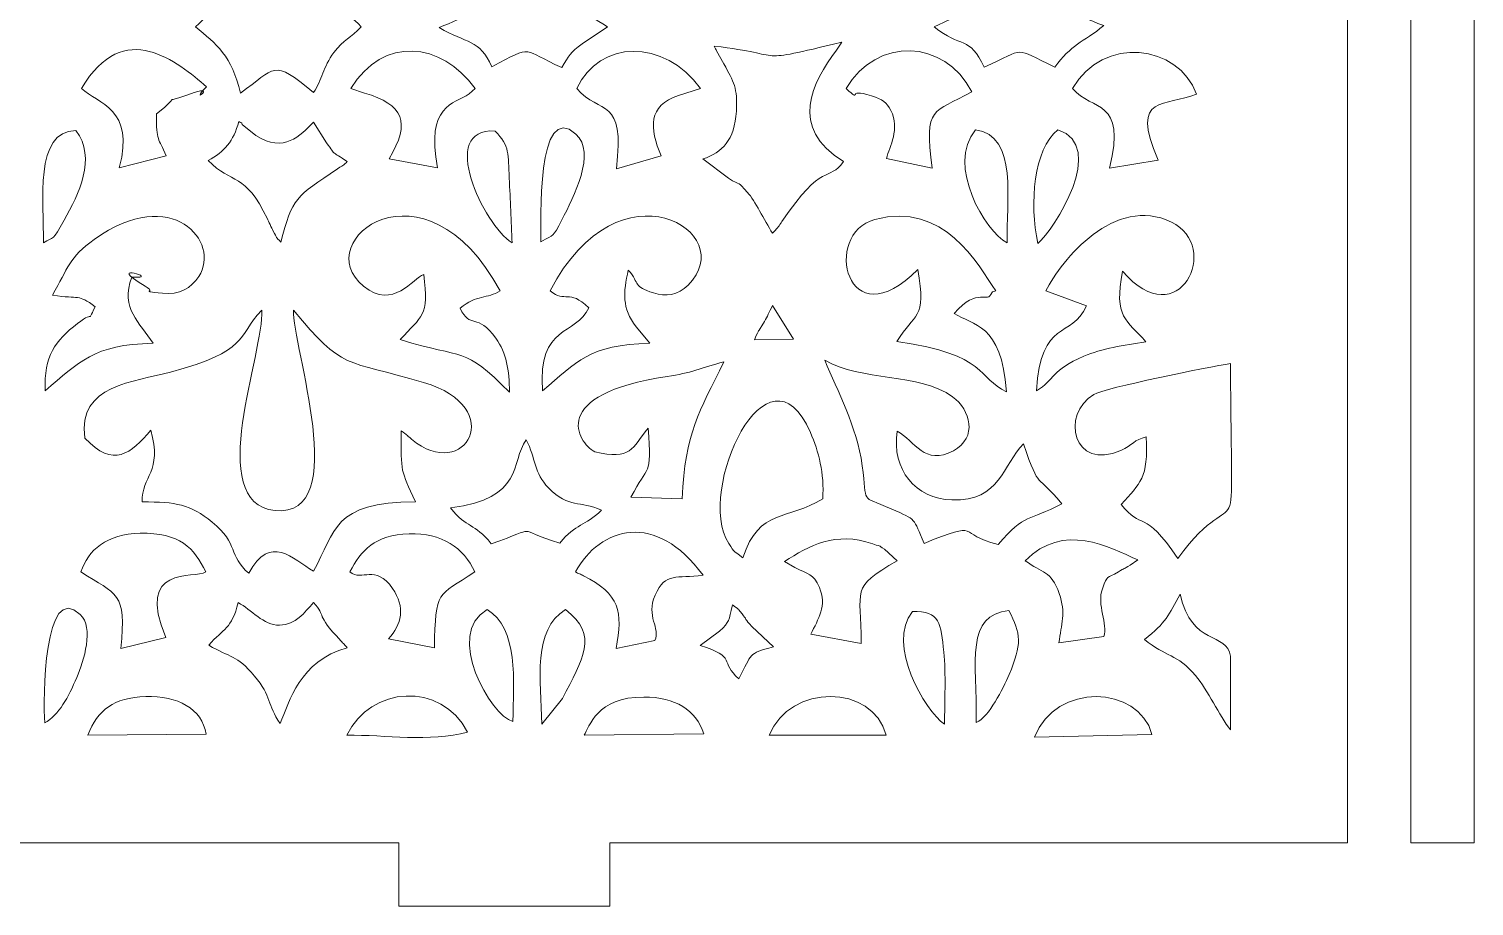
# Model space of a CAD drawing. Header units: millimetres. Extents: x -160 to 119, y -234 to 109.
# Drawn here: x -91.5 to -23, y -80.4 to -38.8 of the extents above; entities that cross this region are included whole.
import ezdxf

# ---------------------------------------------------------------- set-up
doc = ezdxf.new("R2010")
doc.units = ezdxf.units.MM
doc.header["$MEASUREMENT"] = 0
doc.layers.add('layer 1', color=7, linetype='Continuous')

msp = doc.modelspace()

# ---------------------------------------------------------------- linework, layer by layer
at = {"layer": 'layer 1', "color": 250, "lineweight": 20}
msp.add_open_spline([(-159.9592, 12.5532), (-159.9592, 12.5532), (-22.9592, 12.5532), (-22.9592, 12.5532), (-22.9592, 12.5532), (-22.9592, 12.5532), (-22.9592, -77.4468), (-22.9592, -77.4468), (-22.9592, -77.4468), (-22.9592, -77.4468), (-25.9592, -77.4468), (-25.9592, -77.4468), (-25.9592, -77.4468), (-25.9592, -77.4468), (-25.9592, -32.5468), (-25.9592, -32.5468), (-25.9592, -32.5468), (-25.9592, -32.5468), (-28.9592, -32.5468), (-28.9592, -32.5468), (-28.9592, -32.5468), (-28.9592, -32.5468), (-28.9592, -77.4468), (-28.9592, -77.4468), (-28.9592, -77.4468), (-28.9592, -77.4468), (-63.9592, -77.4468), (-63.9592, -77.4468), (-63.9592, -77.4468), (-63.9592, -77.4468), (-63.9592, -80.4468), (-63.9592, -80.4468), (-63.9592, -80.4468), (-63.9592, -80.4468), (-73.9592, -80.4468), (-73.9592, -80.4468), (-73.9592, -80.4468), (-73.9592, -80.4468), (-73.9592, -77.4468), (-73.9592, -77.4468), (-73.9592, -77.4468), (-73.9592, -77.4468), (-108.9592, -77.4468), (-108.9592, -77.4468), (-108.9592, -77.4468), (-108.9592, -77.4468), (-108.9592, -80.4468), (-108.9592, -80.4468), (-108.9592, -80.4468), (-108.9592, -80.4468), (-118.9592, -80.4468), (-118.9592, -80.4468), (-118.9592, -80.4468), (-118.9592, -80.4468), (-118.9592, -77.4468), (-118.9592, -77.4468), (-118.9592, -77.4468), (-118.9592, -77.4468), (-153.9592, -77.4468), (-153.9592, -77.4468), (-153.9592, -77.4468), (-153.9592, -77.4468), (-153.9592, -32.5468), (-153.9592, -32.5468), (-153.9592, -32.5468), (-153.9592, -32.5468), (-156.9592, -32.5468), (-156.9592, -32.5468), (-156.9592, -32.5468), (-156.9592, -32.5468), (-156.9592, -77.4468), (-156.9592, -77.4468), (-156.9592, -77.4468), (-156.9592, -77.4468), (-159.9592, -77.4468), (-159.9592, -77.4468), (-159.9592, -77.4468), (-159.9592, -77.4468), (-159.9592, 12.5532), (-159.9592, 12.5532)], degree=3, knots=[0, 0, 0, 0, 0.047619, 0.047619, 0.047619, 0.047619, 0.0952381, 0.0952381, 0.0952381, 0.0952381, 0.1428571, 0.1428571, 0.1428571, 0.1428571, 0.1904762, 0.1904762, 0.1904762, 0.1904762, 0.2380952, 0.2380952, 0.2380952, 0.2380952, 0.2857143, 0.2857143, 0.2857143, 0.2857143, 0.3333333, 0.3333333, 0.3333333, 0.3333333, 0.3809524, 0.3809524, 0.3809524, 0.3809524, 0.4285714, 0.4285714, 0.4285714, 0.4285714, 0.4761905, 0.4761905, 0.4761905, 0.4761905, 0.5238095, 0.5238095, 0.5238095, 0.5238095, 0.5714286, 0.5714286, 0.5714286, 0.5714286, 0.6190476, 0.6190476, 0.6190476, 0.6190476, 0.6666667, 0.6666667, 0.6666667, 0.6666667, 0.7142857, 0.7142857, 0.7142857, 0.7142857, 0.7619048, 0.7619048, 0.7619048, 0.7619048, 0.8095238, 0.8095238, 0.8095238, 0.8095238, 0.8571429, 0.8571429, 0.8571429, 0.8571429, 0.9047619, 0.9047619, 0.9047619, 0.9047619, 1, 1, 1, 1], dxfattribs=at)
at = {"layer": 'layer 1', "color": 7, "lineweight": 9}
for points, knots in [([(-83.6102, -38.7143), (-82.6214, -39.5377), (-81.8733, -40.1057), (-81.477, -41.8639), (-81.477, -41.8639), (-79.7961, -40.6815), (-79.9761, -40.1956), (-78.0095, -41.8292), (-78.0095, -41.8292), (-77.6117, -41.2559), (-77.5579, -40.6184), (-77.0479, -39.9455), (-77.0479, -39.9455), (-76.5506, -39.2894), (-76.2614, -39.2659), (-75.7489, -38.7143), (-75.7489, -38.7143), (-76.5854, -37.8293), (-76.4044, -38.5404), (-77.1617, -37.3288), (-77.1617, -37.3288), (-77.4973, -36.792), (-77.6986, -36.1686), (-78.0095, -35.6376), (-78.0095, -35.6376), (-79.9546, -36.9995), (-79.4518, -36.962), (-81.5678, -35.661), (-81.5678, -35.661), (-81.8138, -37.2468), (-82.7113, -37.863), (-83.6102, -38.7143)], [0, 0, 0, 0, 0.1111111, 0.1111111, 0.1111111, 0.1111111, 0.2222222, 0.2222222, 0.2222222, 0.2222222, 0.3333333, 0.3333333, 0.3333333, 0.3333333, 0.4444444, 0.4444444, 0.4444444, 0.4444444, 0.5555556, 0.5555556, 0.5555556, 0.5555556, 0.6666667, 0.6666667, 0.6666667, 0.6666667, 0.7777778, 0.7777778, 0.7777778, 0.7777778, 1, 1, 1, 1]), ([(-69.5519, -40.6174), (-67.5364, -39.5297), (-68.1395, -39.8131), (-66.2329, -40.6535), (-66.2329, -40.6535), (-65.8876, -40.0684), (-65.8507, -39.9624), (-65.2651, -39.523), (-65.2651, -39.523), (-65.2651, -39.523), (-64.0727, -38.7143), (-64.0727, -38.7143), (-64.0727, -38.7143), (-65.2356, -37.949), (-65.6798, -38.015), (-66.3959, -36.9223), (-66.3959, -36.9223), (-67.5533, -37.6575), (-68.1041, -38.2858), (-69.468, -36.9403), (-69.468, -36.9403), (-70.0818, -37.9002), (-70.7901, -38.2487), (-72.0564, -38.7591), (-72.0564, -38.7591), (-70.7515, -39.523), (-70.1299, -39.289), (-69.5519, -40.6174)], [0, 0, 0, 0, 0.125, 0.125, 0.125, 0.125, 0.25, 0.25, 0.25, 0.25, 0.375, 0.375, 0.375, 0.375, 0.5, 0.5, 0.5, 0.5, 0.625, 0.625, 0.625, 0.625, 0.75, 0.75, 0.75, 0.75, 1, 1, 1, 1]), ([(-46.2018, -40.6393), (-44.1364, -39.6983), (-44.8834, -39.667), (-42.8486, -40.6379), (-42.8486, -40.6379), (-42.0917, -39.5691), (-41.5188, -39.4641), (-40.5222, -38.664), (-40.5222, -38.664), (-42.1156, -38.0369), (-42.0601, -38.1516), (-43.0257, -36.9282), (-43.0257, -36.9282), (-44.0424, -37.9274), (-44.9589, -38.0589), (-46.0601, -36.9359), (-46.0601, -36.9359), (-46.9645, -38.2671), (-47.2967, -38.0695), (-48.5658, -38.7143), (-48.5658, -38.7143), (-47.3195, -39.7608), (-46.8796, -39.1048), (-46.2018, -40.6393)], [0, 0, 0, 0, 0.1428571, 0.1428571, 0.1428571, 0.1428571, 0.2857143, 0.2857143, 0.2857143, 0.2857143, 0.4285714, 0.4285714, 0.4285714, 0.4285714, 0.5714286, 0.5714286, 0.5714286, 0.5714286, 0.7142857, 0.7142857, 0.7142857, 0.7142857, 1, 1, 1, 1]), ([(-89.0127, -41.6488), (-88.2319, -42.3712), (-86.4641, -42.5869), (-87.2231, -45.4049), (-87.2231, -45.4049), (-87.2231, -45.4049), (-84.9964, -44.85), (-84.9964, -44.85), (-84.9964, -44.85), (-85.375, -43.9495), (-85.461, -44.1932), (-85.4655, -42.8546), (-85.4655, -42.8546), (-84.068, -41.767), (-85.4987, -42.4977), (-83.67, -41.8439), (-83.67, -41.8439), (-82.5739, -41.4521), (-83.9636, -42.4892), (-83.0852, -41.561), (-83.0852, -41.561), (-84.44, -40.4153), (-87.0023, -38.2116), (-89.0127, -41.6488)], [0, 0, 0, 0, 0.1428571, 0.1428571, 0.1428571, 0.1428571, 0.2857143, 0.2857143, 0.2857143, 0.2857143, 0.4285714, 0.4285714, 0.4285714, 0.4285714, 0.5714286, 0.5714286, 0.5714286, 0.5714286, 0.7142857, 0.7142857, 0.7142857, 0.7142857, 1, 1, 1, 1]), ([(-75.5908, -41.8626), (-73.7379, -42.4141), (-73.3776, -43.2276), (-74.428, -44.9845), (-74.428, -44.9845), (-74.428, -44.9845), (-72.1224, -45.412), (-72.1224, -45.412), (-72.1224, -45.412), (-72.7041, -42.4357), (-71.3423, -42.3903), (-70.6341, -41.9001), (-70.6341, -41.9001), (-70.6341, -41.9001), (-70.347, -41.6488), (-70.347, -41.6488), (-70.347, -41.6488), (-71.9592, -39.417), (-74.6979, -39.1379), (-76.2471, -41.6488), (-76.2471, -41.6488), (-76.2471, -41.6488), (-75.5908, -41.8626), (-75.5908, -41.8626)], [0, 0, 0, 0, 0.1428571, 0.1428571, 0.1428571, 0.1428571, 0.2857143, 0.2857143, 0.2857143, 0.2857143, 0.4285714, 0.4285714, 0.4285714, 0.4285714, 0.5714286, 0.5714286, 0.5714286, 0.5714286, 0.7142857, 0.7142857, 0.7142857, 0.7142857, 1, 1, 1, 1]), ([(-65.5185, -41.6488), (-64.4096, -42.9298), (-63.2267, -41.9842), (-63.6434, -45.4597), (-63.6434, -45.4597), (-63.6434, -45.4597), (-61.5181, -44.85), (-61.5181, -44.85), (-61.5181, -44.85), (-62.0734, -43.5075), (-62.1642, -42.466), (-60.6975, -41.9805), (-60.6975, -41.9805), (-60.6975, -41.9805), (-59.6555, -41.6488), (-59.6555, -41.6488), (-59.6555, -41.6488), (-61.3664, -39.2609), (-64.4755, -39.3287), (-65.5185, -41.6488)], [0, 0, 0, 0, 0.1666667, 0.1666667, 0.1666667, 0.1666667, 0.3333333, 0.3333333, 0.3333333, 0.3333333, 0.5, 0.5, 0.5, 0.5, 0.6666667, 0.6666667, 0.6666667, 0.6666667, 1, 1, 1, 1]), ([(-52.8681, -45.1167), (-55.5173, -43.4892), (-54.3376, -41.366), (-53.2065, -39.8266), (-53.2065, -39.8266), (-53.2065, -39.8266), (-52.9509, -39.4487), (-52.9509, -39.4487), (-52.9509, -39.4487), (-57.3172, -40.4895), (-55.3754, -40.0541), (-59.0058, -39.6378), (-59.0058, -39.6378), (-58.9704, -39.7151), (-58.9196, -39.806), (-58.8882, -39.8639), (-58.8882, -39.8639), (-58.8882, -39.8639), (-58.5451, -40.4838), (-58.5451, -40.4838), (-58.5451, -40.4838), (-58.0751, -41.3339), (-57.885, -41.6253), (-57.9533, -42.7201), (-57.9533, -42.7201), (-58.0401, -44.1114), (-58.6114, -44.6767), (-59.5379, -44.9915), (-59.5379, -44.9915), (-59.5379, -44.9915), (-58.333, -45.9064), (-58.333, -45.9064), (-58.333, -45.9064), (-57.694, -46.2937), (-57.928, -46.0116), (-57.4246, -46.5753), (-57.4246, -46.5753), (-57.0757, -46.9662), (-56.6363, -47.8822), (-56.2379, -48.517), (-56.2379, -48.517), (-56.1929, -48.4806), (-56.1397, -48.4164), (-56.1188, -48.3908), (-56.1188, -48.3908), (-56.0978, -48.3649), (-56.0285, -48.2923), (-56.0031, -48.2592), (-56.0031, -48.2592), (-55.8532, -48.0641), (-55.9122, -48.1462), (-55.7905, -47.9644), (-55.7905, -47.9644), (-53.847, -45.0593), (-53.5952, -46.1178), (-52.8681, -45.1167)], [0, 0, 0, 0, 0.0666667, 0.0666667, 0.0666667, 0.0666667, 0.1333333, 0.1333333, 0.1333333, 0.1333333, 0.2, 0.2, 0.2, 0.2, 0.2666667, 0.2666667, 0.2666667, 0.2666667, 0.3333333, 0.3333333, 0.3333333, 0.3333333, 0.4, 0.4, 0.4, 0.4, 0.4666667, 0.4666667, 0.4666667, 0.4666667, 0.5333333, 0.5333333, 0.5333333, 0.5333333, 0.6, 0.6, 0.6, 0.6, 0.6666667, 0.6666667, 0.6666667, 0.6666667, 0.7333333, 0.7333333, 0.7333333, 0.7333333, 0.8, 0.8, 0.8, 0.8, 0.8666667, 0.8666667, 0.8666667, 0.8666667, 1, 1, 1, 1]), ([(-52.7516, -41.6488), (-51.907, -42.3832), (-52.8632, -41.5642), (-51.5394, -42.0006), (-51.5394, -42.0006), (-51.0161, -42.1732), (-50.8209, -42.3011), (-50.6255, -42.6884), (-50.6255, -42.6884), (-50.1744, -43.5829), (-50.691, -44.3778), (-50.831, -44.9697), (-50.831, -44.9697), (-50.831, -44.9697), (-48.67, -45.4209), (-48.67, -45.4209), (-48.67, -45.4209), (-49.041, -42.4415), (-48.6356, -42.8227), (-46.7843, -41.8105), (-46.7843, -41.8105), (-48.0953, -39.2701), (-51.2953, -39.197), (-52.7516, -41.6488)], [0, 0, 0, 0, 0.1428571, 0.1428571, 0.1428571, 0.1428571, 0.2857143, 0.2857143, 0.2857143, 0.2857143, 0.4285714, 0.4285714, 0.4285714, 0.4285714, 0.5714286, 0.5714286, 0.5714286, 0.5714286, 0.7142857, 0.7142857, 0.7142857, 0.7142857, 1, 1, 1, 1]), ([(-37.9524, -45.0415), (-39.312, -41.8607), (-37.5682, -42.531), (-36.1271, -41.9155), (-36.1271, -41.9155), (-36.9709, -39.5508), (-40.564, -39.1089), (-42.0099, -41.6488), (-42.0099, -41.6488), (-41.0599, -42.7723), (-39.4414, -42.0776), (-40.2475, -45.4291), (-40.2475, -45.4291), (-40.2475, -45.4291), (-37.9524, -45.0415), (-37.9524, -45.0415)], [0, 0, 0, 0, 0.2, 0.2, 0.2, 0.2, 0.4, 0.4, 0.4, 0.4, 0.6, 0.6, 0.6, 0.6, 1, 1, 1, 1]), ([(-67.2228, -48.9167), (-66.5549, -48.5333), (-66.7016, -48.7753), (-66.2319, -47.8782), (-66.2319, -47.8782), (-65.6685, -46.8021), (-64.5813, -44.6859), (-65.5651, -43.8085), (-65.5651, -43.8085), (-67.4334, -42.1423), (-67.2264, -48.0899), (-67.2228, -48.9167)], [0, 0, 0, 0, 0.25, 0.25, 0.25, 0.25, 0.5, 0.5, 0.5, 0.5, 1, 1, 1, 1]), ([(-90.816, -48.968), (-90.3188, -48.6726), (-90.401, -48.9221), (-89.8378, -47.8982), (-89.8378, -47.8982), (-89.1563, -46.6592), (-88.2903, -44.9645), (-89.2803, -43.6362), (-89.2803, -43.6362), (-91.2908, -43.6679), (-90.7965, -47.0597), (-90.816, -48.968)], [0, 0, 0, 0, 0.25, 0.25, 0.25, 0.25, 0.5, 0.5, 0.5, 0.5, 1, 1, 1, 1]), ([(-76.4138, -45.1167), (-77.1877, -44.5746), (-76.9011, -44.9052), (-77.392, -44.2203), (-77.392, -44.2203), (-77.392, -44.2203), (-78.0095, -43.2475), (-78.0095, -43.2475), (-78.0095, -43.2475), (-78.6648, -43.8887), (-79.3939, -44.7263), (-80.7408, -43.8814), (-80.7408, -43.8814), (-80.7408, -43.8814), (-81.3872, -43.3575), (-81.3872, -43.3575), (-81.3872, -43.3575), (-81.415, -43.2606), (-81.4941, -43.2556), (-81.5533, -43.2119), (-81.5533, -43.2119), (-81.8118, -44.1565), (-82.2346, -44.6441), (-83.0127, -45.0658), (-83.0127, -45.0658), (-81.8889, -46.209), (-81.2427, -45.606), (-80.2, -47.8299), (-80.2, -47.8299), (-80.1639, -47.9071), (-79.9855, -48.3023), (-79.9363, -48.3913), (-79.9363, -48.3913), (-79.7111, -48.7994), (-79.8221, -48.6506), (-79.5577, -48.9414), (-79.5577, -48.9414), (-79.0338, -46.8476), (-78.8373, -46.7733), (-76.8701, -45.4622), (-76.8701, -45.4622), (-76.5182, -45.2277), (-76.5811, -45.2865), (-76.4138, -45.1167)], [0, 0, 0, 0, 0.0833333, 0.0833333, 0.0833333, 0.0833333, 0.1666667, 0.1666667, 0.1666667, 0.1666667, 0.25, 0.25, 0.25, 0.25, 0.3333333, 0.3333333, 0.3333333, 0.3333333, 0.4166667, 0.4166667, 0.4166667, 0.4166667, 0.5, 0.5, 0.5, 0.5, 0.5833333, 0.5833333, 0.5833333, 0.5833333, 0.6666667, 0.6666667, 0.6666667, 0.6666667, 0.75, 0.75, 0.75, 0.75, 0.8333333, 0.8333333, 0.8333333, 0.8333333, 1, 1, 1, 1]), ([(-69.3969, -43.6661), (-72.1444, -43.4894), (-69.946, -48.1094), (-68.5944, -48.9736), (-68.5944, -48.9736), (-68.6275, -47.9357), (-68.6759, -46.9383), (-68.727, -45.9054), (-68.727, -45.9054), (-68.7829, -44.7742), (-68.6881, -44.3711), (-69.3969, -43.6661)], [0, 0, 0, 0, 0.25, 0.25, 0.25, 0.25, 0.5, 0.5, 0.5, 0.5, 1, 1, 1, 1]), ([(-46.607, -43.6067), (-48.0141, -45.3005), (-46.1472, -48.4331), (-45.1114, -48.9701), (-45.1114, -48.9701), (-45.1594, -47.0324), (-44.5728, -43.8814), (-46.607, -43.6067)], [0, 0, 0, 0, 0.3333333, 0.3333333, 0.3333333, 0.3333333, 1, 1, 1, 1]), ([(-43.6558, -49.002), (-42.8744, -48.3316), (-40.3393, -44.3765), (-42.6969, -43.6059), (-42.6969, -43.6059), (-43.8612, -44.536), (-44.052, -47.0912), (-43.6558, -49.002)], [0, 0, 0, 0, 0.3333333, 0.3333333, 0.3333333, 0.3333333, 1, 1, 1, 1]), ([(-73.8995, -53.5658), (-70.7988, -54.5235), (-70.9363, -53.8181), (-68.7115, -56.0593), (-68.7115, -56.0593), (-68.7387, -54.9842), (-68.8393, -54.2303), (-69.3576, -53.4974), (-69.3576, -53.4974), (-70.2298, -52.264), (-70.6103, -53.0866), (-71.0504, -52.0696), (-71.0504, -52.0696), (-70.2763, -51.4144), (-69.7677, -51.6371), (-69.1564, -51.2524), (-69.1564, -51.2524), (-72.733, -44.6446), (-78.2817, -48.8694), (-75.6375, -51.0295), (-75.6375, -51.0295), (-74.2267, -52.182), (-73.2825, -50.6316), (-72.7818, -50.4763), (-72.7818, -50.4763), (-72.5272, -52.4793), (-72.8711, -52.4217), (-73.8995, -53.5658)], [0, 0, 0, 0, 0.125, 0.125, 0.125, 0.125, 0.25, 0.25, 0.25, 0.25, 0.375, 0.375, 0.375, 0.375, 0.5, 0.5, 0.5, 0.5, 0.625, 0.625, 0.625, 0.625, 0.75, 0.75, 0.75, 0.75, 1, 1, 1, 1]), ([(-62.7127, -52.957), (-63.3848, -52.0437), (-63.3227, -51.3367), (-63.0806, -50.2655), (-63.0806, -50.2655), (-62.4952, -50.9485), (-62.8892, -51.0177), (-61.8839, -51.3497), (-61.8839, -51.3497), (-61.3084, -51.5396), (-60.737, -51.4631), (-60.2406, -50.9728), (-60.2406, -50.9728), (-57.7263, -48.4897), (-63.5033, -44.9161), (-66.7879, -51.2524), (-66.7879, -51.2524), (-66.0596, -51.8522), (-65.9097, -51.1216), (-64.9575, -52.0526), (-64.9575, -52.0526), (-65.5515, -53.3907), (-67.3727, -52.8157), (-67.1475, -55.999), (-67.1475, -55.999), (-65.5163, -54.6207), (-64.9547, -53.8004), (-62.0572, -53.7396), (-62.0572, -53.7396), (-62.0572, -53.7396), (-62.7127, -52.957), (-62.7127, -52.957)], [0, 0, 0, 0, 0.1111111, 0.1111111, 0.1111111, 0.1111111, 0.2222222, 0.2222222, 0.2222222, 0.2222222, 0.3333333, 0.3333333, 0.3333333, 0.3333333, 0.4444444, 0.4444444, 0.4444444, 0.4444444, 0.5555556, 0.5555556, 0.5555556, 0.5555556, 0.6666667, 0.6666667, 0.6666667, 0.6666667, 0.7777778, 0.7777778, 0.7777778, 0.7777778, 1, 1, 1, 1]), ([(-86.6297, -50.5943), (-85.1141, -50.7286), (-88.0498, -49.8163), (-85.9948, -51.0238), (-85.9948, -51.0238), (-85.3889, -51.3797), (-86.3803, -51.218), (-85.1737, -51.361), (-85.1737, -51.361), (-84.3683, -51.4564), (-83.8191, -51.1251), (-83.4512, -50.5656), (-83.4512, -50.5656), (-82.389, -48.9501), (-84.7074, -46.1576), (-88.4095, -48.8106), (-88.4095, -48.8106), (-89.6019, -49.6651), (-89.6583, -50.1476), (-90.3885, -51.4581), (-90.3885, -51.4581), (-89.0636, -51.6643), (-89.2279, -51.3693), (-88.3622, -52.0058), (-88.3622, -52.0058), (-88.848, -52.9182), (-88.2569, -52.074), (-89.2095, -52.8029), (-89.2095, -52.8029), (-90.2628, -53.6089), (-90.8055, -54.3398), (-90.7411, -55.9872), (-90.7411, -55.9872), (-89.125, -54.654), (-88.4557, -53.7847), (-85.6232, -53.7386), (-85.6232, -53.7386), (-86.2418, -52.7371), (-87.2013, -52.1191), (-86.6297, -50.5943)], [0, 0, 0, 0, 0.0909091, 0.0909091, 0.0909091, 0.0909091, 0.1818182, 0.1818182, 0.1818182, 0.1818182, 0.2727273, 0.2727273, 0.2727273, 0.2727273, 0.3636364, 0.3636364, 0.3636364, 0.3636364, 0.4545455, 0.4545455, 0.4545455, 0.4545455, 0.5454545, 0.5454545, 0.5454545, 0.5454545, 0.6363636, 0.6363636, 0.6363636, 0.6363636, 0.7272727, 0.7272727, 0.7272727, 0.7272727, 0.8181818, 0.8181818, 0.8181818, 0.8181818, 1, 1, 1, 1]), ([(-45.6528, -51.2524), (-46.476, -49.9778), (-48.1146, -46.9881), (-51.3831, -47.861), (-51.3831, -47.861), (-53.9095, -48.5356), (-52.7141, -53.6709), (-49.3467, -50.2321), (-49.3467, -50.2321), (-48.8993, -52.6577), (-49.5299, -52.2873), (-50.3342, -53.6529), (-50.3342, -53.6529), (-45.9805, -54.2747), (-46.5248, -55.4076), (-45.138, -56.0358), (-45.138, -56.0358), (-45.3835, -52.7604), (-46.7357, -52.9024), (-47.6173, -52.3194), (-47.6173, -52.3194), (-46.4739, -51.0088), (-46.0531, -51.9131), (-45.8345, -51.3375), (-45.8345, -51.3375), (-45.8047, -51.2588), (-45.7047, -51.2946), (-45.6528, -51.2524)], [0, 0, 0, 0, 0.125, 0.125, 0.125, 0.125, 0.25, 0.25, 0.25, 0.25, 0.375, 0.375, 0.375, 0.375, 0.5, 0.5, 0.5, 0.5, 0.625, 0.625, 0.625, 0.625, 0.75, 0.75, 0.75, 0.75, 1, 1, 1, 1]), ([(-39.6317, -50.3213), (-36.9637, -53.4186), (-34.9057, -49.1509), (-37.3184, -47.9853), (-37.3184, -47.9853), (-39.9999, -46.69), (-42.5445, -49.7729), (-43.266, -51.2524), (-43.266, -51.2524), (-43.266, -51.2524), (-41.3501, -51.9638), (-41.3501, -51.9638), (-41.3501, -51.9638), (-42.0508, -53.5619), (-43.5068, -52.5203), (-43.7155, -55.9906), (-43.7155, -55.9906), (-42.8632, -55.4896), (-43.0096, -54.9859), (-41.4644, -54.3503), (-41.4644, -54.3503), (-40.632, -54.0079), (-39.572, -53.8114), (-38.5269, -53.6737), (-38.5269, -53.6737), (-39.4316, -52.6201), (-40.0704, -52.5277), (-39.6317, -50.3213)], [0, 0, 0, 0, 0.125, 0.125, 0.125, 0.125, 0.25, 0.25, 0.25, 0.25, 0.375, 0.375, 0.375, 0.375, 0.5, 0.5, 0.5, 0.5, 0.625, 0.625, 0.625, 0.625, 0.75, 0.75, 0.75, 0.75, 1, 1, 1, 1]), ([(-56.2379, -51.9482), (-56.3957, -52.2579), (-56.4883, -52.4704), (-56.6168, -52.7019), (-56.6168, -52.7019), (-57.0115, -53.4125), (-56.8149, -52.9003), (-57.0905, -53.5744), (-57.0905, -53.5744), (-57.0905, -53.5744), (-55.2451, -53.5377), (-55.2451, -53.5377), (-55.2451, -53.5377), (-55.2451, -53.5377), (-56.2379, -51.9482), (-56.2379, -51.9482)], [0, 0, 0, 0, 0.2, 0.2, 0.2, 0.2, 0.4, 0.4, 0.4, 0.4, 0.6, 0.6, 0.6, 0.6, 1, 1, 1, 1]), ([(-78.9586, -52.1661), (-79.0479, -53.8063), (-76.1518, -62.0312), (-79.8375, -61.6722), (-79.8375, -61.6722), (-83.2393, -61.3408), (-80.3185, -54.064), (-80.4692, -52.172), (-80.4692, -52.172), (-81.6913, -53.4662), (-81.0216, -54.0752), (-84.8014, -55.1095), (-84.8014, -55.1095), (-86.5087, -55.5767), (-89.2179, -55.6922), (-88.8549, -58.2382), (-88.8549, -58.2382), (-87.4913, -59.6833), (-86.6786, -58.9724), (-85.733, -57.8643), (-85.733, -57.8643), (-85.1524, -59.8512), (-86.1835, -60.0306), (-86.1346, -61.2676), (-86.1346, -61.2676), (-84.5336, -61.2635), (-83.8573, -61.3769), (-82.8241, -62.2195), (-82.8241, -62.2195), (-81.5253, -63.2786), (-82.0786, -63.8024), (-81.074, -64.653), (-81.074, -64.653), (-80.0681, -62.7406), (-78.9923, -63.9712), (-78.0095, -64.553), (-78.0095, -64.553), (-76.9351, -62.6408), (-77.1429, -61.2822), (-73.1671, -61.2608), (-73.1671, -61.2608), (-73.8891, -59.7084), (-73.8558, -59.9178), (-73.8577, -57.8934), (-73.8577, -57.8934), (-73.5275, -58.1132), (-73.6545, -58.0473), (-73.3561, -58.2946), (-73.3561, -58.2946), (-70.8225, -60.3956), (-68.769, -56.7771), (-72.7874, -55.5968), (-72.7874, -55.5968), (-76.5607, -54.4885), (-76.573, -55.0494), (-78.9586, -52.1661)], [0, 0, 0, 0, 0.0666667, 0.0666667, 0.0666667, 0.0666667, 0.1333333, 0.1333333, 0.1333333, 0.1333333, 0.2, 0.2, 0.2, 0.2, 0.2666667, 0.2666667, 0.2666667, 0.2666667, 0.3333333, 0.3333333, 0.3333333, 0.3333333, 0.4, 0.4, 0.4, 0.4, 0.4666667, 0.4666667, 0.4666667, 0.4666667, 0.5333333, 0.5333333, 0.5333333, 0.5333333, 0.6, 0.6, 0.6, 0.6, 0.6666667, 0.6666667, 0.6666667, 0.6666667, 0.7333333, 0.7333333, 0.7333333, 0.7333333, 0.8, 0.8, 0.8, 0.8, 0.8666667, 0.8666667, 0.8666667, 0.8666667, 1, 1, 1, 1]), ([(-57.6517, -63.9125), (-56.8522, -61.5334), (-55.5237, -62.1602), (-53.8587, -61.1226), (-53.8587, -61.1226), (-53.7707, -59.9089), (-54.0538, -58.8619), (-54.4365, -57.9777), (-54.4365, -57.9777), (-56.4436, -53.3393), (-59.9028, -60.6981), (-58.3174, -63.2356), (-58.3174, -63.2356), (-58.0183, -63.7142), (-58.0591, -63.5796), (-57.6517, -63.9125)], [0, 0, 0, 0, 0.2, 0.2, 0.2, 0.2, 0.4, 0.4, 0.4, 0.4, 0.6, 0.6, 0.6, 0.6, 1, 1, 1, 1]), ([(-60.5312, -61.1164), (-60.3747, -57.9457), (-59.7288, -57.0403), (-58.5442, -54.6103), (-58.5442, -54.6103), (-59.6206, -54.9202), (-60.1087, -55.1489), (-61.2393, -55.3171), (-61.2393, -55.3171), (-66.8946, -56.1585), (-65.4991, -58.4463), (-64.673, -58.8897), (-64.673, -58.8897), (-62.9367, -59.2837), (-62.9129, -58.7389), (-62.1428, -57.7632), (-62.1428, -57.7632), (-61.9521, -60.1785), (-62.1471, -59.4269), (-62.9526, -61.0408), (-62.9526, -61.0408), (-62.9526, -61.0408), (-60.5312, -61.1164), (-60.5312, -61.1164)], [0, 0, 0, 0, 0.1428571, 0.1428571, 0.1428571, 0.1428571, 0.2857143, 0.2857143, 0.2857143, 0.2857143, 0.4285714, 0.4285714, 0.4285714, 0.4285714, 0.5714286, 0.5714286, 0.5714286, 0.5714286, 0.7142857, 0.7142857, 0.7142857, 0.7142857, 1, 1, 1, 1]), ([(-53.7623, -54.54), (-53.1482, -56.0406), (-52.254, -57.6285), (-51.9782, -59.547), (-51.9782, -59.547), (-51.7069, -61.4339), (-52.1553, -60.9166), (-50.6084, -61.5928), (-50.6084, -61.5928), (-49.3669, -62.1355), (-49.5826, -62.013), (-49.0443, -63.2318), (-49.0443, -63.2318), (-46.2608, -62.1012), (-47.5525, -62.804), (-45.5371, -63.2866), (-45.5371, -63.2866), (-44.2211, -61.7554), (-44.1286, -62.2178), (-42.5199, -61.3536), (-42.5199, -61.3536), (-43.7564, -59.8181), (-43.5204, -60.8577), (-44.3325, -58.5132), (-44.3325, -58.5132), (-45.3067, -59.4796), (-45.4198, -61.2493), (-47.7308, -61.1697), (-47.7308, -61.1697), (-49.4627, -61.1101), (-50.5902, -59.7568), (-50.3279, -57.9014), (-50.3279, -57.9014), (-49.4807, -58.3806), (-49.0279, -59.5672), (-47.6588, -58.8364), (-47.6588, -58.8364), (-46.495, -58.2153), (-46.8478, -56.8877), (-47.6934, -56.277), (-47.6934, -56.277), (-49.2919, -55.1226), (-52.041, -55.5599), (-53.7623, -54.54)], [0, 0, 0, 0, 0.0833333, 0.0833333, 0.0833333, 0.0833333, 0.1666667, 0.1666667, 0.1666667, 0.1666667, 0.25, 0.25, 0.25, 0.25, 0.3333333, 0.3333333, 0.3333333, 0.3333333, 0.4166667, 0.4166667, 0.4166667, 0.4166667, 0.5, 0.5, 0.5, 0.5, 0.5833333, 0.5833333, 0.5833333, 0.5833333, 0.6666667, 0.6666667, 0.6666667, 0.6666667, 0.75, 0.75, 0.75, 0.75, 0.8333333, 0.8333333, 0.8333333, 0.8333333, 1, 1, 1, 1]), ([(-34.5098, -54.6942), (-35.5555, -54.8738), (-40.4771, -55.8512), (-41.003, -56.1643), (-41.003, -56.1643), (-42.5762, -57.1006), (-41.9981, -59.8238), (-39.71, -58.8274), (-39.71, -58.8274), (-39.1453, -58.5814), (-39.0887, -58.3036), (-38.5182, -58.1827), (-38.5182, -58.1827), (-38.389, -60.1245), (-38.8112, -60.3823), (-39.6925, -61.3811), (-39.6925, -61.3811), (-38.7468, -62.6494), (-38.6314, -61.516), (-37.0146, -63.9499), (-37.0146, -63.9499), (-33.8857, -59.6991), (-34.5103, -64.8641), (-34.5098, -54.6942)], [0, 0, 0, 0, 0.1428571, 0.1428571, 0.1428571, 0.1428571, 0.2857143, 0.2857143, 0.2857143, 0.2857143, 0.4285714, 0.4285714, 0.4285714, 0.4285714, 0.5714286, 0.5714286, 0.5714286, 0.5714286, 0.7142857, 0.7142857, 0.7142857, 0.7142857, 1, 1, 1, 1]), ([(-66.3271, -63.2213), (-65.5459, -62.2654), (-65.1614, -62.4464), (-64.3533, -61.6561), (-64.3533, -61.6561), (-65.3933, -61.1846), (-65.8639, -61.5996), (-66.8651, -60.599), (-66.8651, -60.599), (-67.5645, -59.8999), (-67.4629, -59.1992), (-67.9202, -58.3132), (-67.9202, -58.3132), (-68.6785, -59.3783), (-68.0074, -61.1201), (-71.5075, -61.549), (-71.5075, -61.549), (-70.7383, -62.5541), (-70.3823, -62.2272), (-69.5858, -63.2495), (-69.5858, -63.2495), (-67.0994, -62.4223), (-68.6916, -62.5271), (-66.3271, -63.2213)], [0, 0, 0, 0, 0.1428571, 0.1428571, 0.1428571, 0.1428571, 0.2857143, 0.2857143, 0.2857143, 0.2857143, 0.4285714, 0.4285714, 0.4285714, 0.4285714, 0.5714286, 0.5714286, 0.5714286, 0.5714286, 0.7142857, 0.7142857, 0.7142857, 0.7142857, 1, 1, 1, 1]), ([(-65.2052, -64.7682), (-63.4736, -65.6423), (-63.3309, -66.4641), (-63.6616, -68.2195), (-63.6616, -68.2195), (-63.6616, -68.2195), (-61.8135, -67.846), (-61.8135, -67.846), (-61.8135, -67.846), (-61.5468, -67.2413), (-62.2513, -66.6982), (-61.8079, -65.6909), (-61.8079, -65.6909), (-61.3107, -64.5613), (-60.793, -64.927), (-59.5337, -64.747), (-59.5337, -64.747), (-61.7532, -61.6728), (-64.4298, -62.4499), (-65.5854, -64.5906), (-65.5854, -64.5906), (-65.5234, -64.6241), (-65.4354, -64.6583), (-65.3933, -64.6788), (-65.3933, -64.6788), (-65.3517, -64.6991), (-65.2557, -64.7428), (-65.2052, -64.7682)], [0, 0, 0, 0, 0.125, 0.125, 0.125, 0.125, 0.25, 0.25, 0.25, 0.25, 0.375, 0.375, 0.375, 0.375, 0.5, 0.5, 0.5, 0.5, 0.625, 0.625, 0.625, 0.625, 0.75, 0.75, 0.75, 0.75, 1, 1, 1, 1]), ([(-40.518, -67.6472), (-40.3168, -67.0792), (-40.8759, -66.1377), (-40.5906, -65.3883), (-40.5906, -65.3883), (-40.3111, -64.6544), (-40.4251, -64.9569), (-39.8237, -64.5765), (-39.8237, -64.5765), (-39.5284, -64.3897), (-39.6097, -64.4693), (-39.2755, -64.2699), (-39.2755, -64.2699), (-39.2755, -64.2699), (-38.9059, -64.0203), (-38.9059, -64.0203), (-38.9059, -64.0203), (-40.2855, -63.3926), (-42.4371, -62.2119), (-44.247, -64.0571), (-44.247, -64.0571), (-43.4501, -64.6465), (-43.0254, -64.5094), (-42.6358, -65.6195), (-42.6358, -65.6195), (-42.3115, -66.5434), (-42.5467, -67.0579), (-42.6506, -67.9569), (-42.6506, -67.9569), (-42.6506, -67.9569), (-40.518, -67.6472), (-40.518, -67.6472)], [0, 0, 0, 0, 0.1111111, 0.1111111, 0.1111111, 0.1111111, 0.2222222, 0.2222222, 0.2222222, 0.2222222, 0.3333333, 0.3333333, 0.3333333, 0.3333333, 0.4444444, 0.4444444, 0.4444444, 0.4444444, 0.5555556, 0.5555556, 0.5555556, 0.5555556, 0.6666667, 0.6666667, 0.6666667, 0.6666667, 0.7777778, 0.7777778, 0.7777778, 0.7777778, 1, 1, 1, 1]), ([(-85.008, -67.7023), (-86.5053, -64.2342), (-83.6331, -64.9266), (-83.1264, -64.5906), (-83.1264, -64.5906), (-83.6626, -63.4555), (-84.3514, -62.7105), (-86.2341, -62.7533), (-86.2341, -62.7533), (-87.8128, -62.7892), (-88.7246, -63.5516), (-89.0432, -64.5906), (-89.0432, -64.5906), (-87.3469, -65.688), (-86.8574, -65.4966), (-87.1577, -68.2246), (-87.1577, -68.2246), (-87.1577, -68.2246), (-85.008, -67.7023), (-85.008, -67.7023)], [0, 0, 0, 0, 0.1666667, 0.1666667, 0.1666667, 0.1666667, 0.3333333, 0.3333333, 0.3333333, 0.3333333, 0.5, 0.5, 0.5, 0.5, 0.6666667, 0.6666667, 0.6666667, 0.6666667, 1, 1, 1, 1]), ([(-76.2849, -64.5906), (-75.7096, -65.0634), (-75.0841, -64.1829), (-74.2625, -65.3722), (-74.2625, -65.3722), (-73.643, -66.2689), (-73.8196, -67.0677), (-74.457, -67.7623), (-74.457, -67.7623), (-74.457, -67.7623), (-72.2781, -68.1952), (-72.2781, -68.1952), (-72.2781, -68.1952), (-72.2086, -65.3923), (-72.1649, -65.7775), (-70.3573, -64.5906), (-70.3573, -64.5906), (-70.8892, -63.4368), (-71.9149, -62.7306), (-73.4811, -62.7818), (-73.4811, -62.7818), (-75.1182, -62.8353), (-75.758, -63.5605), (-76.2849, -64.5906)], [0, 0, 0, 0, 0.1428571, 0.1428571, 0.1428571, 0.1428571, 0.2857143, 0.2857143, 0.2857143, 0.2857143, 0.4285714, 0.4285714, 0.4285714, 0.4285714, 0.5714286, 0.5714286, 0.5714286, 0.5714286, 0.7142857, 0.7142857, 0.7142857, 0.7142857, 1, 1, 1, 1]), ([(-54.0151, -65.3245), (-53.6461, -66.1721), (-54.0665, -66.8257), (-54.4244, -67.5468), (-54.4244, -67.5468), (-54.4244, -67.5468), (-52.036, -67.9773), (-52.036, -67.9773), (-52.036, -67.9773), (-52.0093, -65.3814), (-52.6164, -65.3756), (-50.32, -64.0571), (-50.32, -64.0571), (-50.32, -64.0571), (-50.9216, -63.5158), (-50.9216, -63.5158), (-50.9216, -63.5158), (-51.3235, -63.2616), (-50.9458, -63.4439), (-51.4776, -63.2577), (-51.4776, -63.2577), (-53.2596, -62.6341), (-54.4874, -63.3518), (-55.6757, -64.0946), (-55.6757, -64.0946), (-55.6757, -64.0946), (-55.1761, -64.3783), (-55.1761, -64.3783), (-55.1761, -64.3783), (-54.5325, -64.7225), (-54.3111, -64.6447), (-54.0151, -65.3245)], [0, 0, 0, 0, 0.1111111, 0.1111111, 0.1111111, 0.1111111, 0.2222222, 0.2222222, 0.2222222, 0.2222222, 0.3333333, 0.3333333, 0.3333333, 0.3333333, 0.4444444, 0.4444444, 0.4444444, 0.4444444, 0.5555556, 0.5555556, 0.5555556, 0.5555556, 0.6666667, 0.6666667, 0.6666667, 0.6666667, 0.7777778, 0.7777778, 0.7777778, 0.7777778, 1, 1, 1, 1]), ([(-90.7625, -71.7561), (-90.0824, -71.3877), (-89.6357, -70.5234), (-89.2354, -69.591), (-89.2354, -69.591), (-88.9076, -68.8276), (-88.4079, -67.23), (-89.0748, -66.6057), (-89.0748, -66.6057), (-90.8219, -64.9707), (-90.8307, -70.6695), (-90.7625, -71.7561)], [0, 0, 0, 0, 0.25, 0.25, 0.25, 0.25, 0.5, 0.5, 0.5, 0.5, 1, 1, 1, 1]), ([(-38.6007, -67.7918), (-37.5694, -68.637), (-37.0592, -68.4536), (-36.171, -69.5063), (-36.171, -69.5063), (-35.5864, -70.1992), (-35.0488, -71.4068), (-34.5099, -72.0822), (-34.5099, -72.0822), (-34.5099, -72.0822), (-34.5129, -68.592), (-34.5129, -68.592), (-34.5129, -68.592), (-34.6892, -67.395), (-36.3482, -68.1542), (-36.9017, -65.6435), (-36.9017, -65.6435), (-37.4458, -66.6221), (-37.5616, -67.0102), (-38.6007, -67.7918)], [0, 0, 0, 0, 0.1666667, 0.1666667, 0.1666667, 0.1666667, 0.3333333, 0.3333333, 0.3333333, 0.3333333, 0.5, 0.5, 0.5, 0.5, 0.6666667, 0.6666667, 0.6666667, 0.6666667, 1, 1, 1, 1]), ([(-79.5987, -71.7825), (-79.1404, -70.7419), (-78.6953, -68.8308), (-76.4071, -68.1845), (-76.4071, -68.1845), (-76.4524, -68.1262), (-76.5241, -68.0602), (-76.5591, -68.0234), (-76.5591, -68.0234), (-76.5935, -67.9872), (-76.6672, -67.909), (-76.709, -67.8649), (-76.709, -67.8649), (-77.9946, -66.5052), (-77.3541, -66.7681), (-78.0095, -66.0337), (-78.0095, -66.0337), (-78.4609, -66.5283), (-78.8297, -67.0897), (-79.6259, -67.1125), (-79.6259, -67.1125), (-80.396, -67.1345), (-80.9585, -66.3653), (-81.5865, -66.0458), (-81.5865, -66.0458), (-81.8841, -67.2774), (-82.2776, -67.2823), (-82.9835, -68.0585), (-82.9835, -68.0585), (-81.933, -68.685), (-81.682, -68.4954), (-80.8051, -69.5329), (-80.8051, -69.5329), (-79.992, -70.4948), (-80.2078, -70.8934), (-79.5987, -71.7825)], [0, 0, 0, 0, 0.1, 0.1, 0.1, 0.1, 0.2, 0.2, 0.2, 0.2, 0.3, 0.3, 0.3, 0.3, 0.4, 0.4, 0.4, 0.4, 0.5, 0.5, 0.5, 0.5, 0.6, 0.6, 0.6, 0.6, 0.7, 0.7, 0.7, 0.7, 0.8, 0.8, 0.8, 0.8, 1, 1, 1, 1]), ([(-69.7787, -66.3773), (-71.8243, -67.5344), (-69.5884, -71.4348), (-68.5593, -71.6846), (-68.5593, -71.6846), (-68.506, -69.7978), (-68.2987, -67.2203), (-69.7787, -66.3773)], [0, 0, 0, 0, 0.3333333, 0.3333333, 0.3333333, 0.3333333, 1, 1, 1, 1]), ([(-66.2042, -70.5887), (-65.2414, -68.7397), (-64.4594, -67.5886), (-66.0616, -66.3747), (-66.0616, -66.3747), (-67.6228, -67.3266), (-67.2384, -69.7233), (-67.1775, -71.8144), (-67.1775, -71.8144), (-67.1775, -71.8144), (-66.2042, -70.5887), (-66.2042, -70.5887)], [0, 0, 0, 0, 0.25, 0.25, 0.25, 0.25, 0.5, 0.5, 0.5, 0.5, 1, 1, 1, 1]), ([(-59.675, -68.0856), (-57.8935, -68.6186), (-58.7801, -68.8502), (-57.8309, -69.6622), (-57.8309, -69.6622), (-57.1765, -68.4232), (-57.458, -68.5007), (-56.195, -68.1411), (-56.195, -68.1411), (-56.195, -68.1411), (-57.2267, -67.1797), (-57.2267, -67.1797), (-57.2267, -67.1797), (-57.5724, -66.8048), (-57.4493, -66.8507), (-57.6805, -66.579), (-57.6805, -66.579), (-58.027, -66.1716), (-57.6714, -66.5136), (-58.1313, -66.1548), (-58.1313, -66.1548), (-58.3308, -66.9328), (-58.2385, -66.9133), (-58.751, -67.3947), (-58.751, -67.3947), (-58.751, -67.3947), (-59.675, -68.0856), (-59.675, -68.0856)], [0, 0, 0, 0, 0.125, 0.125, 0.125, 0.125, 0.25, 0.25, 0.25, 0.25, 0.375, 0.375, 0.375, 0.375, 0.5, 0.5, 0.5, 0.5, 0.625, 0.625, 0.625, 0.625, 0.75, 0.75, 0.75, 0.75, 1, 1, 1, 1]), ([(-48.0765, -71.8141), (-48.0789, -70.763), (-48.0069, -69.3997), (-48.1132, -68.3883), (-48.1132, -68.3883), (-48.2551, -67.0394), (-48.2914, -66.442), (-49.6001, -66.4618), (-49.6001, -66.4618), (-50.8552, -68.0435), (-49.0224, -71.1588), (-48.0765, -71.8141)], [0, 0, 0, 0, 0.25, 0.25, 0.25, 0.25, 0.5, 0.5, 0.5, 0.5, 1, 1, 1, 1]), ([(-46.5705, -71.7368), (-45.9593, -71.4565), (-45.3119, -70.1527), (-45.0188, -69.4634), (-45.0188, -69.4634), (-44.3965, -68.0005), (-44.4495, -67.5347), (-45.0216, -66.4157), (-45.0216, -66.4157), (-47.1014, -66.6548), (-46.5552, -68.742), (-46.5705, -71.7368)], [0, 0, 0, 0, 0.25, 0.25, 0.25, 0.25, 0.5, 0.5, 0.5, 0.5, 1, 1, 1, 1]), ([(-70.7027, -72.1988), (-71.9626, -69.7556), (-75.3028, -70.0036), (-76.4354, -72.3365), (-76.4354, -72.3365), (-74.5696, -72.318), (-72.5086, -72.6728), (-70.7027, -72.1988)], [0, 0, 0, 0, 0.3333333, 0.3333333, 0.3333333, 0.3333333, 1, 1, 1, 1]), ([(-50.8438, -72.3289), (-51.4832, -69.9132), (-55.4035, -69.8653), (-56.3956, -72.3342), (-56.3956, -72.3342), (-56.3956, -72.3342), (-50.8438, -72.3289), (-50.8438, -72.3289)], [0, 0, 0, 0, 0.3333333, 0.3333333, 0.3333333, 0.3333333, 1, 1, 1, 1]), ([(-38.2403, -72.2966), (-38.8692, -69.9551), (-42.8101, -69.8233), (-43.8121, -72.4228), (-43.8121, -72.4228), (-43.8121, -72.4228), (-38.2403, -72.2966), (-38.2403, -72.2966)], [0, 0, 0, 0, 0.3333333, 0.3333333, 0.3333333, 0.3333333, 1, 1, 1, 1]), ([(-83.1008, -72.2862), (-83.307, -71.0656), (-84.4593, -70.459), (-85.9671, -70.5073), (-85.9671, -70.5073), (-87.513, -70.557), (-88.2223, -71.1271), (-88.722, -72.338), (-88.722, -72.338), (-88.722, -72.338), (-83.1008, -72.2862), (-83.1008, -72.2862)], [0, 0, 0, 0, 0.25, 0.25, 0.25, 0.25, 0.5, 0.5, 0.5, 0.5, 1, 1, 1, 1]), ([(-62.3445, -70.524), (-64.5841, -70.5225), (-64.9375, -71.9491), (-65.1738, -72.3372), (-65.1738, -72.3372), (-65.1738, -72.3372), (-59.4899, -72.2668), (-59.4899, -72.2668), (-59.4899, -72.2668), (-59.8788, -71.1384), (-60.841, -70.525), (-62.3445, -70.524)], [0, 0, 0, 0, 0.25, 0.25, 0.25, 0.25, 0.5, 0.5, 0.5, 0.5, 1, 1, 1, 1])]:
    msp.add_open_spline(points, degree=3, knots=knots, dxfattribs=at)

doc.saveas('drawing.dxf')
